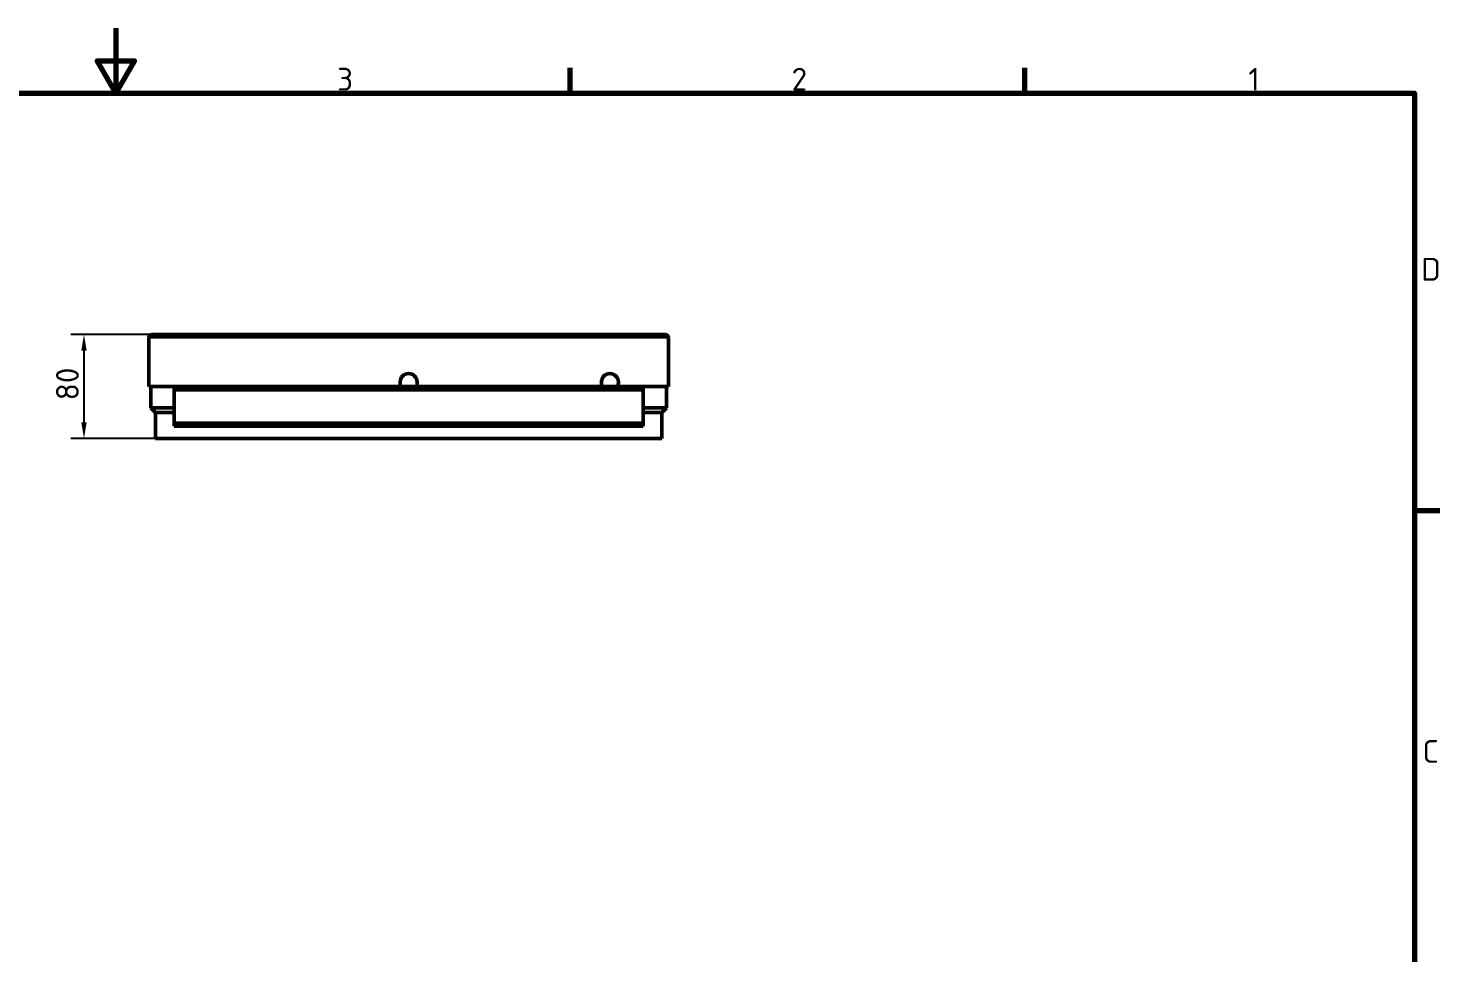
# Model space of a CAD drawing. Header units: millimetres. Extents: x 0 to 3492, y -130 to 1485.
# Drawn here: x 983 to 2069, y 773 to 1485 of the extents above; entities that cross this region are included whole.
import ezdxf

# ---------------------------------------------------------------- set-up
doc = ezdxf.new("R2010")
doc.units = ezdxf.units.MM
doc.header["$LTSCALE"] = 5
for name, color, linetype, lineweight in [('Bemaßung (ISO)', 7, 'Continuous', 25), ('Rahmen (ISO)', 7, 'Continuous', 70), ('Sichtbar (ISO)', 7, 'Continuous', 50), ('Sichtbar schmal (ISO)', 7, 'Continuous', 35)]:
    doc.layers.add(name, color=color, linetype=linetype, lineweight=lineweight)
doc.styles.add('Notiztext (DIN)', font='isocpeur.ttf')
doc.styles.add('TXT 3_5', font='isocpeur.ttf')
doc.dimstyles.new('Anrin Standard (DIN)', dxfattribs={"dimscale": 5, "dimtxt": 3.5, "dimasz": 2.5, "dimexe": 2, "dimexo": 0, "dimgap": 0.8, "dimtad": 1, "dimrnd": 1e-08, "dimtxsty": 'TXT 3_5', "dimcen": 0.09, "dimdle": 10, "dimclrd": 256, "dimclre": 256, "dimclrt": 256, "dimadec": 0, "dimazin": 2, "dimtfac": 0.714286, "dimtmove": 0, "dimatfit": 3, "dimfxl": 1, "dimtolj": 1, "dimlwd": -1, "dimlwe": -1, "dimarcsym": 0})

# ---------------------------------------------------------------- blocks, each defined once
blk = doc.blocks.new('Ränder Standardrahmen')
at = {"layer": 'Rahmen (ISO)'}
for p, q in [((280, 287), (280, 290.9)), ((350, 287), (350, 290.9)), ((410, 222.75), (413.9, 222.75))]:
    blk.add_line(p, q, dxfattribs=at)
at = {"layer": 'Rahmen (ISO)', "flags": 128}
for points in [[(210, 297), (210, 287), (207.11, 292), (212.89, 292), (210, 287)], [(10, 10), (10, 287), (410, 287), (410, 10), (10, 10)]]:
    blk.add_lwpolyline(points, dxfattribs=at)
at = {"layer": 'Rahmen (ISO)', "char_height": 3.5, "attachment_point": 7, "style": 'Notiztext (DIN)'}
for s, insert in [('3', (244.08, 287.4)), ('2', (314.08, 287.4)), ('1', (384.42, 287.4)), ('D', (411.05, 258.13)), ('C', (411.23, 183.88))]:
    blk.add_mtext(s, dxfattribs=dict(at, insert=insert))
blk = doc.blocks.new('*D31')
at = {"layer": 'Bemaßung (ISO)', "transparency": 16777216}
for p, q in [((1077.7, 1249.1), (1015.5, 1249.1)), ((1025.5, 1236.6), (1025.5, 1181.6)), ((1080.5, 1169.1), (1015.5, 1169.1))]:
    blk.add_line(p, q, dxfattribs=at)
for points in [[(1023.4, 1236.6), (1027.6, 1236.6), (1025.5, 1249.1)], [(1023.4, 1181.6), (1027.6, 1181.6), (1025.5, 1169.1)]]:
    blk.add_solid(points, dxfattribs=at)
at = {"layer": 'Defpoints', "color": 0, "transparency": 16777216}
for p in [(1077.7, 1249.1), (1025.5, 1169.1), (1080.5, 1169.1)]:
    blk.add_point(p, dxfattribs=at)
at = {"layer": 'Bemaßung (ISO)', "transparency": 16777216, "insert": (1004, 1198.5), "char_height": 17.5, "attachment_point": 1, "rotation": 90, "style": 'TXT 3_5'}
blk.add_mtext('\\A1;80', dxfattribs=at)

msp = doc.modelspace()

# ---------------------------------------------------------------- linework, layer by layer
at = {"layer": 'Sichtbar (ISO)'}
for p, q in [((1075.484, 1246.822), (1075.484, 1209.072)), ((1473.234, 1249.072), (1077.734, 1249.072)), ((1475.484, 1246.822), (1475.484, 1209.072)), ((1475.484, 1209.072), (1075.484, 1209.072)), ((1076.984, 1192.572), (1076.984, 1209.072)), ((1094.984, 1209.072), (1094.984, 1178.572)), ((1455.984, 1206.572), (1094.984, 1206.572)), ((1268.984, 1211.941), (1268.984, 1212.586)), ((1281.984, 1212.586), (1281.984, 1211.941)), ((1423.984, 1211.941), (1423.984, 1212.586)), ((1436.984, 1212.586), (1436.984, 1211.941)), ((1455.984, 1209.072), (1455.984, 1178.572)), ((1473.984, 1209.072), (1473.984, 1192.572)), ((1076.984, 1192.572), (1080.484, 1189.072)), ((1076.984, 1192.572), (1094.984, 1192.572)), ((1080.484, 1189.072), (1080.484, 1169.072)), ((1094.984, 1189.072), (1080.484, 1189.072)), ((1473.984, 1192.572), (1455.984, 1192.572)), ((1470.484, 1189.072), (1455.984, 1189.072)), ((1470.484, 1189.072), (1473.984, 1192.572)), ((1470.484, 1189.072), (1470.484, 1169.072)), ((1455.984, 1180.917), (1094.984, 1180.917)), ((1455.984, 1178.572), (1094.984, 1178.572)), ((1470.484, 1169.072), (1080.484, 1169.072))]:
    msp.add_line(p, q, dxfattribs=at)
for centre, start, end in [((1077.734, 1246.822), 90, 180), ((1473.234, 1246.822), 0, 90)]:
    msp.add_arc(centre, 2.25, start, end, dxfattribs=at)
for centre, major_axis, ratio, start_param, end_param in [((1275.484, 1212.586), (0, -6.525), 0.9961947, 1.57079633, 4.71238898), ((1430.484, 1212.586), (0, -6.525), 0.9961947, 1.57079633, 4.71238898), ((1269.234, 1211.941), (0, -2.868), 0.08715574, 4.71238898, 6.28318531), ((1281.734, 1211.941), (0, -2.868), 0.08715574, 0, 1.57079633), ((1424.234, 1211.941), (0, -2.868), 0.08715574, 4.71238898, 6.28318531), ((1436.734, 1211.941), (0, -2.868), 0.08715574, 0, 1.57079633)]:
    msp.add_ellipse(centre, major_axis=major_axis, ratio=ratio, start_param=start_param, end_param=end_param, dxfattribs=at)
at = {"layer": 'Sichtbar schmal (ISO)'}
for p, q in [((1475.484, 1246.822), (1075.484, 1246.822)), ((1269.234, 1209.072), (1269.234, 1212.559)), ((1281.734, 1212.559), (1281.734, 1209.072)), ((1424.234, 1209.072), (1424.234, 1212.559)), ((1436.734, 1212.559), (1436.734, 1209.072))]:
    msp.add_line(p, q, dxfattribs=at)
for centre, major_axis, ratio, start_param, end_param in [((1275.484, 1212.581), (6.5, 0), 0.9961947, 0, 3.14159265), ((1275.484, 1212.559), (-6.25, 0), 0.9961947, 3.14159265, 6.28318531), ((1430.484, 1212.581), (6.5, 0), 0.9961947, 0, 3.14159265), ((1430.484, 1212.559), (-6.25, 0), 0.9961947, 3.14159265, 6.28318531), ((1269.234, 1212.581), (-0.25, 0), 0.08715574, 0, 1.57079633), ((1281.734, 1212.581), (0.25, 0), 0.08715574, 4.71238898, 6.28318531), ((1424.234, 1212.581), (-0.25, 0), 0.08715574, 0, 1.57079633), ((1436.734, 1212.581), (0.25, 0), 0.08715574, 4.71238898, 6.28318531)]:
    msp.add_ellipse(centre, major_axis=major_axis, ratio=ratio, start_param=start_param, end_param=end_param, dxfattribs=at)

# ---------------------------------------------------------------- block references
at = {"xscale": 5, "yscale": 5, "zscale": 5}
msp.add_blockref('Ränder Standardrahmen', (0, 0), dxfattribs=at)

# ---------------------------------------------------------------- dimensions: what is measured, and where the dimension line sits
at = {"layer": 'Bemaßung (ISO)'}
dim = msp.add_linear_dim(base=(1025.484, 1169.072), p1=(1077.734, 1249.072), p2=(1080.484, 1169.072), angle=90, dimstyle='Anrin Standard (DIN)', override={"dimgap": 0.8, "dimdec": 2, "dimtol": 0, "dimlim": 0, "dimtp": 0, "dimtm": 0, "dimtdec": 2, "dimtofl": 0, "dimatfit": 1}, dxfattribs=at)
dim.commit()
dim.dimension.update_dxf_attribs({"geometry": '*D31', "text_midpoint": (1025.484, 1209.022), "dimtype": 160})

doc.saveas('drawing.dxf')
